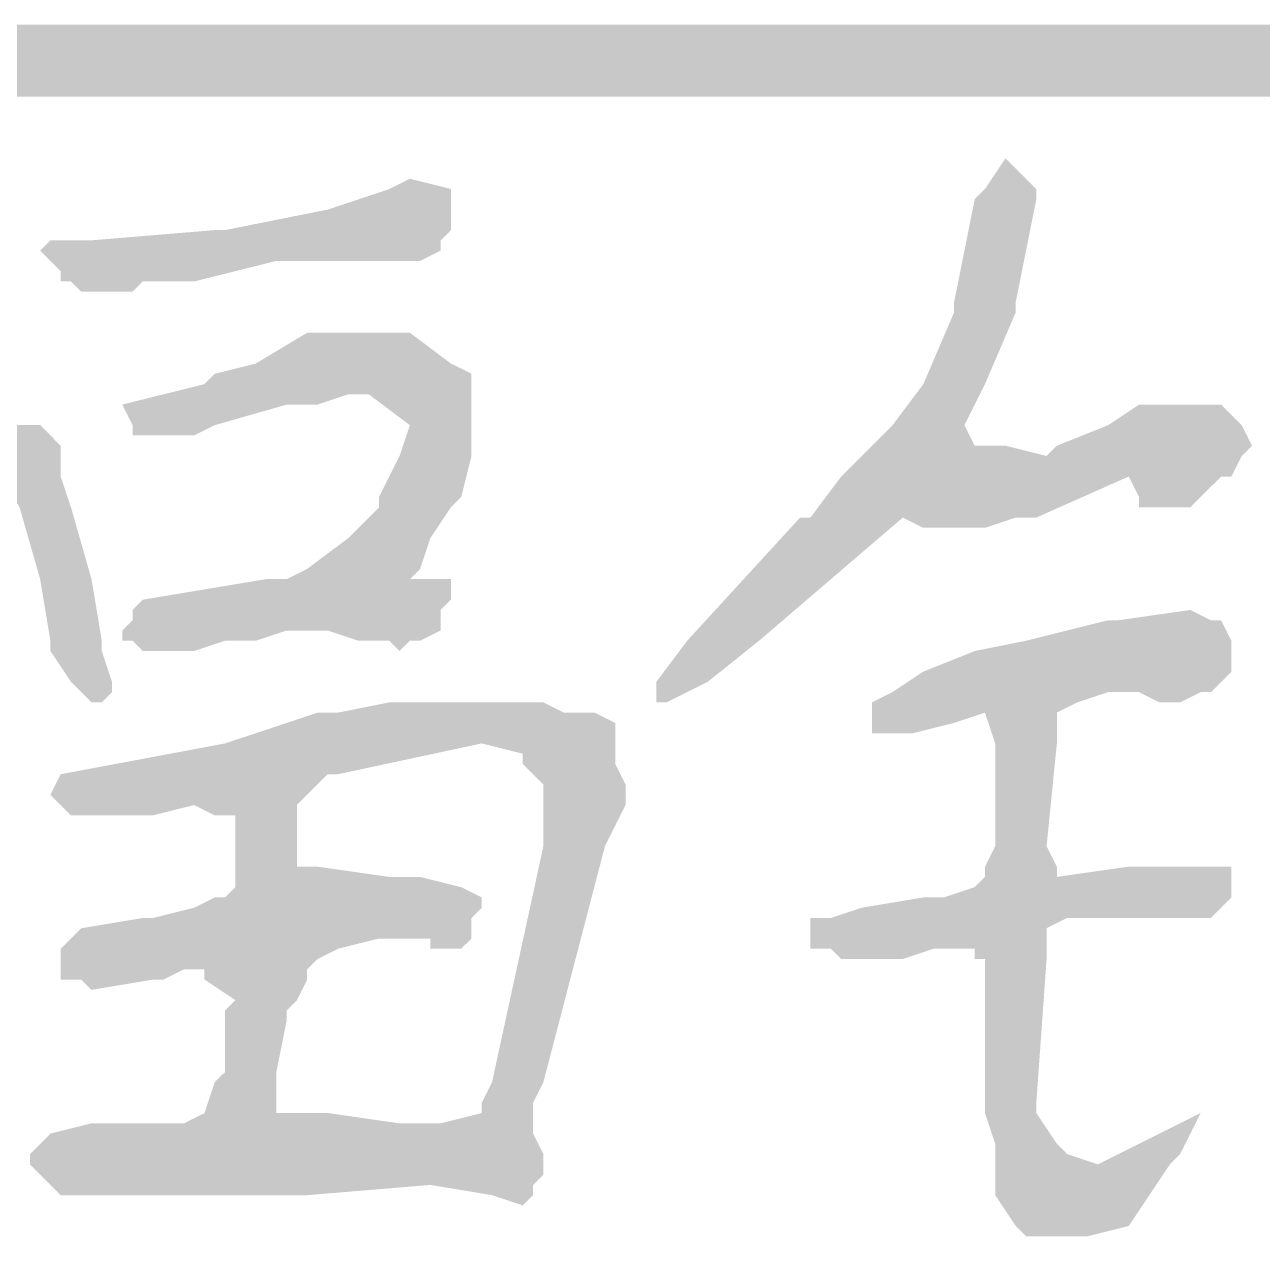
# Model space of a CAD drawing. Header units: inches. Extents: x 20 to 409, y 5 to 283.
# Drawn here: x 310.93 to 316.03, y 10.77 to 15.77 of the extents above; entities that cross this region are included whole.
import ezdxf

# ---------------------------------------------------------------- set-up
doc = ezdxf.new("R2010")
doc.units = ezdxf.units.IN
doc.header["$MEASUREMENT"] = 0
doc.layers.add('C00-00-00', color=7, linetype='Continuous')

msp = doc.modelspace()

# ---------------------------------------------------------------- hatches: boundary and pattern name
at = {"layer": 'C00-00-00'}
h = msp.add_hatch(color=0, dxfattribs=at)
h.dxf.hatch_style = 2
h.paths.add_polyline_path([(28.3301, 15.7656), (28.3301, 15.4693), (408.3141, 15.7656)])
h = msp.add_hatch(color=0, dxfattribs=at)
h.dxf.hatch_style = 2
h.paths.add_polyline_path([(28.3301, 15.4693), (408.3141, 15.7656), (408.3141, 15.4693)])
h = msp.add_hatch(color=0, dxfattribs=at)
h.dxf.hatch_style = 2
h.paths.add_polyline_path([(314.9691, 15.2153), (314.8844, 15.0883), (315.0961, 15.0883)])
h = msp.add_hatch(color=0, dxfattribs=at)
h.dxf.hatch_style = 2
h.paths.add_polyline_path([(312.5138, 15.1306), (312.4291, 15.0883), (312.6831, 15.0883)])
h = msp.add_hatch(color=0, dxfattribs=at)
h.dxf.hatch_style = 2
h.paths.add_polyline_path([(312.4291, 15.0883), (312.1751, 15.0036), (312.6831, 15.0036)])
h = msp.add_hatch(color=0, dxfattribs=at)
h.dxf.hatch_style = 2
h.paths.add_polyline_path([(312.4291, 15.0883), (312.6831, 15.0883), (312.6831, 15.0036)])
h = msp.add_hatch(color=0, dxfattribs=at)
h.dxf.hatch_style = 2
h.paths.add_polyline_path([(314.8844, 15.0883), (314.8421, 15.0459), (315.0961, 15.0459)])
h = msp.add_hatch(color=0, dxfattribs=at)
h.dxf.hatch_style = 2
h.paths.add_polyline_path([(314.8844, 15.0883), (315.0961, 15.0883), (315.0961, 15.0459)])
h = msp.add_hatch(color=0, dxfattribs=at)
h.dxf.hatch_style = 2
h.paths.add_polyline_path([(312.1751, 15.0036), (311.7518, 14.9189), (312.6831, 14.9189)])
h = msp.add_hatch(color=0, dxfattribs=at)
h.dxf.hatch_style = 2
h.paths.add_polyline_path([(312.1751, 15.0036), (312.6831, 15.0036), (312.6831, 14.9189)])
h = msp.add_hatch(color=0, dxfattribs=at)
h.dxf.hatch_style = 2
h.paths.add_polyline_path([(314.8421, 15.0459), (314.7574, 14.6226), (315.0114, 14.6226)])
h = msp.add_hatch(color=0, dxfattribs=at)
h.dxf.hatch_style = 2
h.paths.add_polyline_path([(314.8421, 15.0459), (315.0961, 15.0459), (315.0114, 14.6226)])
h = msp.add_hatch(color=0, dxfattribs=at)
h.dxf.hatch_style = 2
h.paths.add_polyline_path([(311.7094, 14.9189), (311.2014, 14.8766), (312.6408, 14.8766)])
h = msp.add_hatch(color=0, dxfattribs=at)
h.dxf.hatch_style = 2
h.paths.add_polyline_path([(311.7094, 14.9189), (312.6831, 14.9189), (312.6408, 14.8766)])
h = msp.add_hatch(color=0, dxfattribs=at)
h.dxf.hatch_style = 2
h.paths.add_polyline_path([(311.0321, 14.8766), (310.9898, 14.8343), (312.6408, 14.8343)])
h = msp.add_hatch(color=0, dxfattribs=at)
h.dxf.hatch_style = 2
h.paths.add_polyline_path([(311.0321, 14.8766), (312.6408, 14.8766), (312.6408, 14.8343)])
h = msp.add_hatch(color=0, dxfattribs=at)
h.dxf.hatch_style = 2
h.paths.add_polyline_path([(310.9898, 14.8343), (311.0321, 14.7919), (312.5561, 14.7919)])
h = msp.add_hatch(color=0, dxfattribs=at)
h.dxf.hatch_style = 2
h.paths.add_polyline_path([(310.9898, 14.8343), (312.6408, 14.8343), (312.5561, 14.7919)])
h = msp.add_hatch(color=0, dxfattribs=at)
h.dxf.hatch_style = 2
h.paths.add_polyline_path([(311.0321, 14.7919), (311.0744, 14.7496), (311.7941, 14.7496)])
h = msp.add_hatch(color=0, dxfattribs=at)
h.dxf.hatch_style = 2
h.paths.add_polyline_path([(311.0321, 14.7919), (311.9634, 14.7919), (311.7941, 14.7496)])
h = msp.add_hatch(color=0, dxfattribs=at)
h.dxf.hatch_style = 2
h.paths.add_polyline_path([(311.0744, 14.7496), (311.0744, 14.7073), (311.6248, 14.7073)])
h = msp.add_hatch(color=0, dxfattribs=at)
h.dxf.hatch_style = 2
h.paths.add_polyline_path([(311.0744, 14.7496), (311.7941, 14.7496), (311.6248, 14.7073)])
h = msp.add_hatch(color=0, dxfattribs=at)
h.dxf.hatch_style = 2
h.paths.add_polyline_path([(311.1168, 14.7073), (311.1591, 14.6649), (311.3708, 14.6649)])
h = msp.add_hatch(color=0, dxfattribs=at)
h.dxf.hatch_style = 2
h.paths.add_polyline_path([(311.1168, 14.7073), (311.4131, 14.7073), (311.3708, 14.6649)])
h = msp.add_hatch(color=0, dxfattribs=at)
h.dxf.hatch_style = 2
h.paths.add_polyline_path([(314.7574, 14.6226), (314.7574, 14.5803), (315.0114, 14.5803)])
h = msp.add_hatch(color=0, dxfattribs=at)
h.dxf.hatch_style = 2
h.paths.add_polyline_path([(314.7574, 14.6226), (315.0114, 14.6226), (315.0114, 14.5803)])
h = msp.add_hatch(color=0, dxfattribs=at)
h.dxf.hatch_style = 2
h.paths.add_polyline_path([(314.7574, 14.5803), (314.6304, 14.2839), (314.8844, 14.2839)])
h = msp.add_hatch(color=0, dxfattribs=at)
h.dxf.hatch_style = 2
h.paths.add_polyline_path([(314.7574, 14.5803), (315.0114, 14.5803), (314.8844, 14.2839)])
h = msp.add_hatch(color=0, dxfattribs=at)
h.dxf.hatch_style = 2
h.paths.add_polyline_path([(312.0904, 14.4956), (311.8788, 14.3686), (312.6831, 14.3686)])
h = msp.add_hatch(color=0, dxfattribs=at)
h.dxf.hatch_style = 2
h.paths.add_polyline_path([(312.0904, 14.4956), (312.5138, 14.4956), (312.6831, 14.3686)])
h = msp.add_hatch(color=0, dxfattribs=at)
h.dxf.hatch_style = 2
h.paths.add_polyline_path([(311.8788, 14.3686), (311.7094, 14.3263), (312.7678, 14.3263)])
h = msp.add_hatch(color=0, dxfattribs=at)
h.dxf.hatch_style = 2
h.paths.add_polyline_path([(311.8788, 14.3686), (312.6831, 14.3686), (312.7678, 14.3263)])
h = msp.add_hatch(color=0, dxfattribs=at)
h.dxf.hatch_style = 2
h.paths.add_polyline_path([(311.6671, 14.2839), (311.4978, 14.2416), (312.7678, 14.2416)])
h = msp.add_hatch(color=0, dxfattribs=at)
h.dxf.hatch_style = 2
h.paths.add_polyline_path([(311.7094, 14.3263), (311.6671, 14.2839), (312.7678, 14.2839)])
h = msp.add_hatch(color=0, dxfattribs=at)
h.dxf.hatch_style = 2
h.paths.add_polyline_path([(311.6671, 14.2839), (312.7678, 14.2839), (312.7678, 14.2416)])
h = msp.add_hatch(color=0, dxfattribs=at)
h.dxf.hatch_style = 2
h.paths.add_polyline_path([(311.7094, 14.3263), (312.7678, 14.3263), (312.7678, 14.2839)])
h = msp.add_hatch(color=0, dxfattribs=at)
h.dxf.hatch_style = 2
h.paths.add_polyline_path([(314.6304, 14.2839), (314.5034, 14.1146), (314.7998, 14.1146)])
h = msp.add_hatch(color=0, dxfattribs=at)
h.dxf.hatch_style = 2
h.paths.add_polyline_path([(314.6304, 14.2839), (314.8844, 14.2839), (314.7998, 14.1146)])
h = msp.add_hatch(color=0, dxfattribs=at)
h.dxf.hatch_style = 2
h.paths.add_polyline_path([(311.4978, 14.2416), (311.3284, 14.1993), (312.1328, 14.1993)])
h = msp.add_hatch(color=0, dxfattribs=at)
h.dxf.hatch_style = 2
h.paths.add_polyline_path([(311.4978, 14.2416), (312.2598, 14.2416), (312.1328, 14.1993)])
h = msp.add_hatch(color=0, dxfattribs=at)
h.dxf.hatch_style = 2
h.paths.add_polyline_path([(312.3444, 14.2416), (312.5138, 14.1146), (312.7678, 14.1146)])
h = msp.add_hatch(color=0, dxfattribs=at)
h.dxf.hatch_style = 2
h.paths.add_polyline_path([(312.3444, 14.2416), (312.7678, 14.2416), (312.7678, 14.1146)])
h = msp.add_hatch(color=0, dxfattribs=at)
h.dxf.hatch_style = 2
h.paths.add_polyline_path([(311.3284, 14.1993), (311.3708, 14.1146), (311.7094, 14.1146)])
h = msp.add_hatch(color=0, dxfattribs=at)
h.dxf.hatch_style = 2
h.paths.add_polyline_path([(311.3284, 14.1993), (312.0058, 14.1993), (311.7094, 14.1146)])
h = msp.add_hatch(color=0, dxfattribs=at)
h.dxf.hatch_style = 2
h.paths.add_polyline_path([(315.5194, 14.1993), (315.3924, 14.1146), (315.9428, 14.1146)])
h = msp.add_hatch(color=0, dxfattribs=at)
h.dxf.hatch_style = 2
h.paths.add_polyline_path([(315.5194, 14.1993), (315.8581, 14.1993), (315.9428, 14.1146)])
h = msp.add_hatch(color=0, dxfattribs=at)
h.dxf.hatch_style = 2
h.paths.add_polyline_path([(310.8628, 14.1146), (310.8204, 14.0723), (311.0321, 14.0723)])
h = msp.add_hatch(color=0, dxfattribs=at)
h.dxf.hatch_style = 2
h.paths.add_polyline_path([(310.8628, 14.1146), (310.9898, 14.1146), (311.0321, 14.0723)])
h = msp.add_hatch(color=0, dxfattribs=at)
h.dxf.hatch_style = 2
h.paths.add_polyline_path([(311.3708, 14.1146), (311.3708, 14.0723), (311.6248, 14.0723)])
h = msp.add_hatch(color=0, dxfattribs=at)
h.dxf.hatch_style = 2
h.paths.add_polyline_path([(311.3708, 14.1146), (311.7094, 14.1146), (311.6248, 14.0723)])
h = msp.add_hatch(color=0, dxfattribs=at)
h.dxf.hatch_style = 2
h.paths.add_polyline_path([(312.5138, 14.1146), (312.4714, 13.9876), (312.7678, 13.9876)])
h = msp.add_hatch(color=0, dxfattribs=at)
h.dxf.hatch_style = 2
h.paths.add_polyline_path([(312.5138, 14.1146), (312.7678, 14.1146), (312.7678, 13.9876)])
h = msp.add_hatch(color=0, dxfattribs=at)
h.dxf.hatch_style = 2
h.paths.add_polyline_path([(314.5034, 14.1146), (314.4188, 14.0299), (314.8421, 14.0299)])
h = msp.add_hatch(color=0, dxfattribs=at)
h.dxf.hatch_style = 2
h.paths.add_polyline_path([(314.5034, 14.1146), (314.7998, 14.1146), (314.8421, 14.0299)])
h = msp.add_hatch(color=0, dxfattribs=at)
h.dxf.hatch_style = 2
h.paths.add_polyline_path([(315.3924, 14.1146), (315.1808, 14.0299), (315.9851, 14.0299)])
h = msp.add_hatch(color=0, dxfattribs=at)
h.dxf.hatch_style = 2
h.paths.add_polyline_path([(315.3924, 14.1146), (315.9428, 14.1146), (315.9851, 14.0299)])
h = msp.add_hatch(color=0, dxfattribs=at)
h.dxf.hatch_style = 2
h.paths.add_polyline_path([(310.8204, 14.0723), (310.7781, 14.0299), (311.0744, 14.0299)])
h = msp.add_hatch(color=0, dxfattribs=at)
h.dxf.hatch_style = 2
h.paths.add_polyline_path([(310.7781, 14.0299), (310.8204, 13.9029), (311.0744, 13.9029)])
h = msp.add_hatch(color=0, dxfattribs=at)
h.dxf.hatch_style = 2
h.paths.add_polyline_path([(310.7781, 14.0299), (311.0744, 14.0299), (311.0744, 13.9029)])
h = msp.add_hatch(color=0, dxfattribs=at)
h.dxf.hatch_style = 2
h.paths.add_polyline_path([(310.8204, 14.0723), (311.0321, 14.0723), (311.0744, 14.0299)])
h = msp.add_hatch(color=0, dxfattribs=at)
h.dxf.hatch_style = 2
h.paths.add_polyline_path([(314.4188, 14.0299), (314.3764, 13.9876), (315.1384, 13.9876)])
h = msp.add_hatch(color=0, dxfattribs=at)
h.dxf.hatch_style = 2
h.paths.add_polyline_path([(314.4188, 14.0299), (314.9691, 14.0299), (315.1384, 13.9876)])
h = msp.add_hatch(color=0, dxfattribs=at)
h.dxf.hatch_style = 2
h.paths.add_polyline_path([(315.1808, 14.0299), (315.1384, 13.9876), (315.9428, 13.9876)])
h = msp.add_hatch(color=0, dxfattribs=at)
h.dxf.hatch_style = 2
h.paths.add_polyline_path([(315.1808, 14.0299), (315.9851, 14.0299), (315.9428, 13.9876)])
h = msp.add_hatch(color=0, dxfattribs=at)
h.dxf.hatch_style = 2
h.paths.add_polyline_path([(312.4714, 13.9876), (312.3868, 13.8183), (312.7254, 13.8183)])
h = msp.add_hatch(color=0, dxfattribs=at)
h.dxf.hatch_style = 2
h.paths.add_polyline_path([(312.4714, 13.9876), (312.7678, 13.9876), (312.7254, 13.8183)])
h = msp.add_hatch(color=0, dxfattribs=at)
h.dxf.hatch_style = 2
h.paths.add_polyline_path([(314.3764, 13.9876), (314.2918, 13.9029), (315.9004, 13.9029)])
h = msp.add_hatch(color=0, dxfattribs=at)
h.dxf.hatch_style = 2
h.paths.add_polyline_path([(314.3764, 13.9876), (315.9428, 13.9876), (315.9004, 13.9029)])
h = msp.add_hatch(color=0, dxfattribs=at)
h.dxf.hatch_style = 2
h.paths.add_polyline_path([(310.8204, 13.9029), (310.9051, 13.7759), (311.1168, 13.7759)])
h = msp.add_hatch(color=0, dxfattribs=at)
h.dxf.hatch_style = 2
h.paths.add_polyline_path([(310.8204, 13.9029), (311.0744, 13.9029), (311.1168, 13.7759)])
h = msp.add_hatch(color=0, dxfattribs=at)
h.dxf.hatch_style = 2
h.paths.add_polyline_path([(314.2918, 13.9029), (314.1648, 13.7336), (315.0961, 13.7336)])
h = msp.add_hatch(color=0, dxfattribs=at)
h.dxf.hatch_style = 2
h.paths.add_polyline_path([(314.2918, 13.9029), (315.4771, 13.9029), (315.0961, 13.7336)])
h = msp.add_hatch(color=0, dxfattribs=at)
h.dxf.hatch_style = 2
h.paths.add_polyline_path([(315.4771, 13.9029), (315.5194, 13.8183), (315.7734, 13.8183)])
h = msp.add_hatch(color=0, dxfattribs=at)
h.dxf.hatch_style = 2
h.paths.add_polyline_path([(315.4771, 13.9029), (315.8581, 13.9029), (315.7734, 13.8183)])
h = msp.add_hatch(color=0, dxfattribs=at)
h.dxf.hatch_style = 2
h.paths.add_polyline_path([(310.9051, 13.7759), (310.9898, 13.4796), (311.2014, 13.4796)])
h = msp.add_hatch(color=0, dxfattribs=at)
h.dxf.hatch_style = 2
h.paths.add_polyline_path([(310.9051, 13.7759), (311.1168, 13.7759), (311.2014, 13.4796)])
h = msp.add_hatch(color=0, dxfattribs=at)
h.dxf.hatch_style = 2
h.paths.add_polyline_path([(312.3868, 13.7759), (312.2598, 13.6489), (312.5984, 13.6489)])
h = msp.add_hatch(color=0, dxfattribs=at)
h.dxf.hatch_style = 2
h.paths.add_polyline_path([(312.3868, 13.8183), (312.3868, 13.7759), (312.6831, 13.7759)])
h = msp.add_hatch(color=0, dxfattribs=at)
h.dxf.hatch_style = 2
h.paths.add_polyline_path([(312.3868, 13.8183), (312.7254, 13.8183), (312.6831, 13.7759)])
h = msp.add_hatch(color=0, dxfattribs=at)
h.dxf.hatch_style = 2
h.paths.add_polyline_path([(312.3868, 13.7759), (312.6831, 13.7759), (312.5984, 13.6489)])
h = msp.add_hatch(color=0, dxfattribs=at)
h.dxf.hatch_style = 2
h.paths.add_polyline_path([(315.5194, 13.8183), (315.5194, 13.7759), (315.7311, 13.7759)])
h = msp.add_hatch(color=0, dxfattribs=at)
h.dxf.hatch_style = 2
h.paths.add_polyline_path([(315.5194, 13.8183), (315.7734, 13.8183), (315.7311, 13.7759)])
h = msp.add_hatch(color=0, dxfattribs=at)
h.dxf.hatch_style = 2
h.paths.add_polyline_path([(314.1224, 13.7336), (313.6568, 13.2256), (313.9531, 13.2256)])
h = msp.add_hatch(color=0, dxfattribs=at)
h.dxf.hatch_style = 2
h.paths.add_polyline_path([(314.1224, 13.7336), (314.5458, 13.7336), (313.9531, 13.2256)])
h = msp.add_hatch(color=0, dxfattribs=at)
h.dxf.hatch_style = 2
h.paths.add_polyline_path([(314.5458, 13.7336), (314.6304, 13.6913), (314.8844, 13.6913)])
h = msp.add_hatch(color=0, dxfattribs=at)
h.dxf.hatch_style = 2
h.paths.add_polyline_path([(314.5458, 13.7336), (315.0114, 13.7336), (314.8844, 13.6913)])
h = msp.add_hatch(color=0, dxfattribs=at)
h.dxf.hatch_style = 2
h.paths.add_polyline_path([(312.2598, 13.6489), (312.0904, 13.5219), (312.5561, 13.5219)])
h = msp.add_hatch(color=0, dxfattribs=at)
h.dxf.hatch_style = 2
h.paths.add_polyline_path([(312.2598, 13.6489), (312.5984, 13.6489), (312.5561, 13.5219)])
h = msp.add_hatch(color=0, dxfattribs=at)
h.dxf.hatch_style = 2
h.paths.add_polyline_path([(312.0904, 13.5219), (312.0058, 13.4796), (312.5138, 13.4796)])
h = msp.add_hatch(color=0, dxfattribs=at)
h.dxf.hatch_style = 2
h.paths.add_polyline_path([(312.0904, 13.5219), (312.5561, 13.5219), (312.5138, 13.4796)])
h = msp.add_hatch(color=0, dxfattribs=at)
h.dxf.hatch_style = 2
h.paths.add_polyline_path([(310.9898, 13.4796), (311.0321, 13.2256), (311.2438, 13.2256)])
h = msp.add_hatch(color=0, dxfattribs=at)
h.dxf.hatch_style = 2
h.paths.add_polyline_path([(310.9898, 13.4796), (311.2014, 13.4796), (311.2438, 13.2256)])
h = msp.add_hatch(color=0, dxfattribs=at)
h.dxf.hatch_style = 2
h.paths.add_polyline_path([(311.9211, 13.4796), (311.6671, 13.4373), (312.6831, 13.4373)])
h = msp.add_hatch(color=0, dxfattribs=at)
h.dxf.hatch_style = 2
h.paths.add_polyline_path([(311.9211, 13.4796), (312.6831, 13.4796), (312.6831, 13.4373)])
h = msp.add_hatch(color=0, dxfattribs=at)
h.dxf.hatch_style = 2
h.paths.add_polyline_path([(311.6671, 13.4373), (311.4131, 13.3949), (312.6831, 13.3949)])
h = msp.add_hatch(color=0, dxfattribs=at)
h.dxf.hatch_style = 2
h.paths.add_polyline_path([(311.6671, 13.4373), (312.6831, 13.4373), (312.6831, 13.3949)])
h = msp.add_hatch(color=0, dxfattribs=at)
h.dxf.hatch_style = 2
h.paths.add_polyline_path([(311.4131, 13.3949), (311.3708, 13.3526), (312.6408, 13.3526)])
h = msp.add_hatch(color=0, dxfattribs=at)
h.dxf.hatch_style = 2
h.paths.add_polyline_path([(311.4131, 13.3949), (312.6831, 13.3949), (312.6408, 13.3526)])
h = msp.add_hatch(color=0, dxfattribs=at)
h.dxf.hatch_style = 2
h.paths.add_polyline_path([(311.3708, 13.3526), (311.3708, 13.3103), (312.6408, 13.3103)])
h = msp.add_hatch(color=0, dxfattribs=at)
h.dxf.hatch_style = 2
h.paths.add_polyline_path([(311.3708, 13.3526), (312.6408, 13.3526), (312.6408, 13.3103)])
h = msp.add_hatch(color=0, dxfattribs=at)
h.dxf.hatch_style = 2
h.paths.add_polyline_path([(315.7311, 13.3526), (315.4348, 13.3103), (315.8158, 13.3103)])
h = msp.add_hatch(color=0, dxfattribs=at)
h.dxf.hatch_style = 2
h.paths.add_polyline_path([(311.3708, 13.3103), (311.3284, 13.2679), (312.6408, 13.2679)])
h = msp.add_hatch(color=0, dxfattribs=at)
h.dxf.hatch_style = 2
h.paths.add_polyline_path([(311.3284, 13.2679), (311.3284, 13.2256), (311.8788, 13.2256)])
h = msp.add_hatch(color=0, dxfattribs=at)
h.dxf.hatch_style = 2
h.paths.add_polyline_path([(311.3284, 13.2679), (312.0058, 13.2679), (311.8788, 13.2256)])
h = msp.add_hatch(color=0, dxfattribs=at)
h.dxf.hatch_style = 2
h.paths.add_polyline_path([(311.3708, 13.3103), (312.6408, 13.3103), (312.6408, 13.2679)])
h = msp.add_hatch(color=0, dxfattribs=at)
h.dxf.hatch_style = 2
h.paths.add_polyline_path([(312.1751, 13.2679), (312.3021, 13.2256), (312.5561, 13.2256)])
h = msp.add_hatch(color=0, dxfattribs=at)
h.dxf.hatch_style = 2
h.paths.add_polyline_path([(312.1751, 13.2679), (312.6408, 13.2679), (312.5561, 13.2256)])
h = msp.add_hatch(color=0, dxfattribs=at)
h.dxf.hatch_style = 2
h.paths.add_polyline_path([(315.3924, 13.3103), (315.0538, 13.2256), (315.9004, 13.2256)])
h = msp.add_hatch(color=0, dxfattribs=at)
h.dxf.hatch_style = 2
h.paths.add_polyline_path([(315.3924, 13.3103), (315.8581, 13.3103), (315.9004, 13.2256)])
h = msp.add_hatch(color=0, dxfattribs=at)
h.dxf.hatch_style = 2
h.paths.add_polyline_path([(311.0321, 13.2256), (311.0321, 13.1833), (311.2438, 13.1833)])
h = msp.add_hatch(color=0, dxfattribs=at)
h.dxf.hatch_style = 2
h.paths.add_polyline_path([(311.0321, 13.2256), (311.2438, 13.2256), (311.2438, 13.1833)])
h = msp.add_hatch(color=0, dxfattribs=at)
h.dxf.hatch_style = 2
h.paths.add_polyline_path([(311.3708, 13.2256), (311.4131, 13.1833), (311.6248, 13.1833)])
h = msp.add_hatch(color=0, dxfattribs=at)
h.dxf.hatch_style = 2
h.paths.add_polyline_path([(311.3708, 13.2256), (311.7518, 13.2256), (311.6248, 13.1833)])
h = msp.add_hatch(color=0, dxfattribs=at)
h.dxf.hatch_style = 2
h.paths.add_polyline_path([(312.4291, 13.2256), (312.5138, 13.2256), (312.4714, 13.1833)])
h = msp.add_hatch(color=0, dxfattribs=at)
h.dxf.hatch_style = 2
h.paths.add_polyline_path([(313.6568, 13.2256), (313.5298, 13.0563), (313.7414, 13.0563)])
h = msp.add_hatch(color=0, dxfattribs=at)
h.dxf.hatch_style = 2
h.paths.add_polyline_path([(313.6568, 13.2256), (313.9531, 13.2256), (313.7414, 13.0563)])
h = msp.add_hatch(color=0, dxfattribs=at)
h.dxf.hatch_style = 2
h.paths.add_polyline_path([(315.0538, 13.2256), (314.8421, 13.1833), (315.9004, 13.1833)])
h = msp.add_hatch(color=0, dxfattribs=at)
h.dxf.hatch_style = 2
h.paths.add_polyline_path([(315.0538, 13.2256), (315.9004, 13.2256), (315.9004, 13.1833)])
h = msp.add_hatch(color=0, dxfattribs=at)
h.dxf.hatch_style = 2
h.paths.add_polyline_path([(311.0321, 13.1833), (311.1168, 13.0563), (311.2861, 13.0563)])
h = msp.add_hatch(color=0, dxfattribs=at)
h.dxf.hatch_style = 2
h.paths.add_polyline_path([(311.0321, 13.1833), (311.2438, 13.1833), (311.2861, 13.0563)])
h = msp.add_hatch(color=0, dxfattribs=at)
h.dxf.hatch_style = 2
h.paths.add_polyline_path([(314.8421, 13.1833), (314.6304, 13.0986), (315.9004, 13.0986)])
h = msp.add_hatch(color=0, dxfattribs=at)
h.dxf.hatch_style = 2
h.paths.add_polyline_path([(314.8421, 13.1833), (315.9004, 13.1833), (315.9004, 13.0986)])
h = msp.add_hatch(color=0, dxfattribs=at)
h.dxf.hatch_style = 2
h.paths.add_polyline_path([(314.6304, 13.0986), (314.5034, 13.0139), (315.8158, 13.0139)])
h = msp.add_hatch(color=0, dxfattribs=at)
h.dxf.hatch_style = 2
h.paths.add_polyline_path([(314.6304, 13.0986), (315.9004, 13.0986), (315.8158, 13.0139)])
h = msp.add_hatch(color=0, dxfattribs=at)
h.dxf.hatch_style = 2
h.paths.add_polyline_path([(311.1168, 13.0563), (311.1591, 13.0139), (311.2861, 13.0139)])
h = msp.add_hatch(color=0, dxfattribs=at)
h.dxf.hatch_style = 2
h.paths.add_polyline_path([(311.1168, 13.0563), (311.2861, 13.0563), (311.2861, 13.0139)])
h = msp.add_hatch(color=0, dxfattribs=at)
h.dxf.hatch_style = 2
h.paths.add_polyline_path([(311.1591, 13.0139), (311.2014, 12.9716), (311.2438, 12.9716)])
h = msp.add_hatch(color=0, dxfattribs=at)
h.dxf.hatch_style = 2
h.paths.add_polyline_path([(311.1591, 13.0139), (311.2861, 13.0139), (311.2438, 12.9716)])
h = msp.add_hatch(color=0, dxfattribs=at)
h.dxf.hatch_style = 2
h.paths.add_polyline_path([(313.5298, 13.0563), (313.5298, 12.9716), (313.5721, 12.9716)])
h = msp.add_hatch(color=0, dxfattribs=at)
h.dxf.hatch_style = 2
h.paths.add_polyline_path([(313.5298, 13.0563), (313.7414, 13.0563), (313.5721, 12.9716)])
h = msp.add_hatch(color=0, dxfattribs=at)
h.dxf.hatch_style = 2
h.paths.add_polyline_path([(314.5034, 13.0139), (314.4188, 12.9716), (315.2654, 12.9716)])
h = msp.add_hatch(color=0, dxfattribs=at)
h.dxf.hatch_style = 2
h.paths.add_polyline_path([(314.5034, 13.0139), (315.3924, 13.0139), (315.2654, 12.9716)])
h = msp.add_hatch(color=0, dxfattribs=at)
h.dxf.hatch_style = 2
h.paths.add_polyline_path([(315.5194, 13.0139), (315.6041, 12.9716), (315.6888, 12.9716)])
h = msp.add_hatch(color=0, dxfattribs=at)
h.dxf.hatch_style = 2
h.paths.add_polyline_path([(315.5194, 13.0139), (315.7734, 13.0139), (315.6888, 12.9716)])
h = msp.add_hatch(color=0, dxfattribs=at)
h.dxf.hatch_style = 2
h.paths.add_polyline_path([(312.4291, 12.9716), (312.2174, 12.9293), (313.1488, 12.9293)])
h = msp.add_hatch(color=0, dxfattribs=at)
h.dxf.hatch_style = 2
h.paths.add_polyline_path([(312.4291, 12.9716), (313.0641, 12.9716), (313.1488, 12.9293)])
h = msp.add_hatch(color=0, dxfattribs=at)
h.dxf.hatch_style = 2
h.paths.add_polyline_path([(314.4188, 12.9716), (314.4188, 12.9293), (315.1808, 12.9293)])
h = msp.add_hatch(color=0, dxfattribs=at)
h.dxf.hatch_style = 2
h.paths.add_polyline_path([(314.4188, 12.9716), (315.2654, 12.9716), (315.1808, 12.9293)])
h = msp.add_hatch(color=0, dxfattribs=at)
h.dxf.hatch_style = 2
h.paths.add_polyline_path([(312.1328, 12.9293), (312.0058, 12.8869), (313.3604, 12.8869)])
h = msp.add_hatch(color=0, dxfattribs=at)
h.dxf.hatch_style = 2
h.paths.add_polyline_path([(312.1328, 12.9293), (313.2758, 12.9293), (313.3604, 12.8869)])
h = msp.add_hatch(color=0, dxfattribs=at)
h.dxf.hatch_style = 2
h.paths.add_polyline_path([(314.4188, 12.9293), (314.4188, 12.8869), (314.7574, 12.8869)])
h = msp.add_hatch(color=0, dxfattribs=at)
h.dxf.hatch_style = 2
h.paths.add_polyline_path([(314.4188, 12.9293), (314.8844, 12.9293), (314.7574, 12.8869)])
h = msp.add_hatch(color=0, dxfattribs=at)
h.dxf.hatch_style = 2
h.paths.add_polyline_path([(314.8844, 12.9293), (314.9268, 12.8023), (315.1808, 12.8023)])
h = msp.add_hatch(color=0, dxfattribs=at)
h.dxf.hatch_style = 2
h.paths.add_polyline_path([(314.8844, 12.9293), (315.1808, 12.9293), (315.1808, 12.8023)])
h = msp.add_hatch(color=0, dxfattribs=at)
h.dxf.hatch_style = 2
h.paths.add_polyline_path([(312.0058, 12.8869), (311.7518, 12.8023), (313.3604, 12.8023)])
h = msp.add_hatch(color=0, dxfattribs=at)
h.dxf.hatch_style = 2
h.paths.add_polyline_path([(312.0058, 12.8869), (313.3604, 12.8869), (313.3604, 12.8023)])
h = msp.add_hatch(color=0, dxfattribs=at)
h.dxf.hatch_style = 2
h.paths.add_polyline_path([(314.4188, 12.8869), (314.4188, 12.8446), (314.5881, 12.8446)])
h = msp.add_hatch(color=0, dxfattribs=at)
h.dxf.hatch_style = 2
h.paths.add_polyline_path([(314.4188, 12.8869), (314.7574, 12.8869), (314.5881, 12.8446)])
h = msp.add_hatch(color=0, dxfattribs=at)
h.dxf.hatch_style = 2
h.paths.add_polyline_path([(311.7518, 12.8023), (311.0744, 12.6753), (312.2174, 12.6753)])
h = msp.add_hatch(color=0, dxfattribs=at)
h.dxf.hatch_style = 2
h.paths.add_polyline_path([(311.7518, 12.8023), (312.8101, 12.8023), (312.2174, 12.6753)])
h = msp.add_hatch(color=0, dxfattribs=at)
h.dxf.hatch_style = 2
h.paths.add_polyline_path([(312.8101, 12.8023), (312.9794, 12.7599), (313.3604, 12.7599)])
h = msp.add_hatch(color=0, dxfattribs=at)
h.dxf.hatch_style = 2
h.paths.add_polyline_path([(312.8101, 12.8023), (313.3604, 12.8023), (313.3604, 12.7599)])
h = msp.add_hatch(color=0, dxfattribs=at)
h.dxf.hatch_style = 2
h.paths.add_polyline_path([(312.9794, 12.7599), (312.9794, 12.7176), (313.3604, 12.7176)])
h = msp.add_hatch(color=0, dxfattribs=at)
h.dxf.hatch_style = 2
h.paths.add_polyline_path([(312.9794, 12.7599), (313.3604, 12.7599), (313.3604, 12.7176)])
h = msp.add_hatch(color=0, dxfattribs=at)
h.dxf.hatch_style = 2
h.paths.add_polyline_path([(314.9268, 12.8023), (314.9268, 12.3789), (315.1384, 12.3789)])
h = msp.add_hatch(color=0, dxfattribs=at)
h.dxf.hatch_style = 2
h.paths.add_polyline_path([(314.9268, 12.8023), (315.1808, 12.8023), (315.1384, 12.3789)])
h = msp.add_hatch(color=0, dxfattribs=at)
h.dxf.hatch_style = 2
h.paths.add_polyline_path([(312.9794, 12.7176), (313.0641, 12.6329), (313.4028, 12.6329)])
h = msp.add_hatch(color=0, dxfattribs=at)
h.dxf.hatch_style = 2
h.paths.add_polyline_path([(312.9794, 12.7176), (313.3604, 12.7176), (313.4028, 12.6329)])
h = msp.add_hatch(color=0, dxfattribs=at)
h.dxf.hatch_style = 2
h.paths.add_polyline_path([(311.0744, 12.6753), (311.0321, 12.5906), (312.0904, 12.5906)])
h = msp.add_hatch(color=0, dxfattribs=at)
h.dxf.hatch_style = 2
h.paths.add_polyline_path([(311.0744, 12.6753), (312.1751, 12.6753), (312.0904, 12.5906)])
h = msp.add_hatch(color=0, dxfattribs=at)
h.dxf.hatch_style = 2
h.paths.add_polyline_path([(313.0641, 12.6329), (313.0641, 12.5483), (313.4028, 12.5483)])
h = msp.add_hatch(color=0, dxfattribs=at)
h.dxf.hatch_style = 2
h.paths.add_polyline_path([(313.0641, 12.6329), (313.4028, 12.6329), (313.4028, 12.5483)])
h = msp.add_hatch(color=0, dxfattribs=at)
h.dxf.hatch_style = 2
h.paths.add_polyline_path([(311.0321, 12.5906), (311.0744, 12.5483), (312.0481, 12.5483)])
h = msp.add_hatch(color=0, dxfattribs=at)
h.dxf.hatch_style = 2
h.paths.add_polyline_path([(311.0321, 12.5906), (312.0904, 12.5906), (312.0481, 12.5483)])
h = msp.add_hatch(color=0, dxfattribs=at)
h.dxf.hatch_style = 2
h.paths.add_polyline_path([(311.0744, 12.5483), (311.1168, 12.5059), (311.4554, 12.5059)])
h = msp.add_hatch(color=0, dxfattribs=at)
h.dxf.hatch_style = 2
h.paths.add_polyline_path([(311.0744, 12.5483), (311.6248, 12.5483), (311.4554, 12.5059)])
h = msp.add_hatch(color=0, dxfattribs=at)
h.dxf.hatch_style = 2
h.paths.add_polyline_path([(311.6248, 12.5483), (311.7094, 12.5059), (312.0481, 12.5059)])
h = msp.add_hatch(color=0, dxfattribs=at)
h.dxf.hatch_style = 2
h.paths.add_polyline_path([(311.6248, 12.5483), (312.0481, 12.5483), (312.0481, 12.5059)])
h = msp.add_hatch(color=0, dxfattribs=at)
h.dxf.hatch_style = 2
h.paths.add_polyline_path([(311.7941, 12.5059), (311.7941, 12.3789), (312.0481, 12.3789)])
h = msp.add_hatch(color=0, dxfattribs=at)
h.dxf.hatch_style = 2
h.paths.add_polyline_path([(311.7941, 12.5059), (312.0481, 12.5059), (312.0481, 12.3789)])
h = msp.add_hatch(color=0, dxfattribs=at)
h.dxf.hatch_style = 2
h.paths.add_polyline_path([(313.0641, 12.5483), (313.0641, 12.4636), (313.3604, 12.4636)])
h = msp.add_hatch(color=0, dxfattribs=at)
h.dxf.hatch_style = 2
h.paths.add_polyline_path([(313.0641, 12.5483), (313.4028, 12.5483), (313.3604, 12.4636)])
h = msp.add_hatch(color=0, dxfattribs=at)
h.dxf.hatch_style = 2
h.paths.add_polyline_path([(313.0641, 12.4636), (313.0641, 12.3789), (313.3181, 12.3789)])
h = msp.add_hatch(color=0, dxfattribs=at)
h.dxf.hatch_style = 2
h.paths.add_polyline_path([(313.0641, 12.4636), (313.3604, 12.4636), (313.3181, 12.3789)])
h = msp.add_hatch(color=0, dxfattribs=at)
h.dxf.hatch_style = 2
h.paths.add_polyline_path([(311.7941, 12.3789), (311.7941, 12.2943), (312.0481, 12.2943)])
h = msp.add_hatch(color=0, dxfattribs=at)
h.dxf.hatch_style = 2
h.paths.add_polyline_path([(311.7941, 12.3789), (312.0481, 12.3789), (312.0481, 12.2943)])
h = msp.add_hatch(color=0, dxfattribs=at)
h.dxf.hatch_style = 2
h.paths.add_polyline_path([(313.0641, 12.3789), (312.8524, 11.4053), (313.0641, 11.4053)])
h = msp.add_hatch(color=0, dxfattribs=at)
h.dxf.hatch_style = 2
h.paths.add_polyline_path([(313.0641, 12.3789), (313.3181, 12.3789), (313.0641, 11.4053)])
h = msp.add_hatch(color=0, dxfattribs=at)
h.dxf.hatch_style = 2
h.paths.add_polyline_path([(314.9268, 12.3789), (314.8844, 12.2943), (315.1808, 12.2943)])
h = msp.add_hatch(color=0, dxfattribs=at)
h.dxf.hatch_style = 2
h.paths.add_polyline_path([(314.9268, 12.3789), (315.1384, 12.3789), (315.1808, 12.2943)])
h = msp.add_hatch(color=0, dxfattribs=at)
h.dxf.hatch_style = 2
h.paths.add_polyline_path([(311.7941, 12.2943), (311.7941, 12.2519), (312.4291, 12.2519)])
h = msp.add_hatch(color=0, dxfattribs=at)
h.dxf.hatch_style = 2
h.paths.add_polyline_path([(311.7941, 12.2943), (312.1328, 12.2943), (312.4291, 12.2519)])
h = msp.add_hatch(color=0, dxfattribs=at)
h.dxf.hatch_style = 2
h.paths.add_polyline_path([(314.8844, 12.2943), (314.8844, 12.2519), (315.1808, 12.2519)])
h = msp.add_hatch(color=0, dxfattribs=at)
h.dxf.hatch_style = 2
h.paths.add_polyline_path([(314.8844, 12.2943), (315.1808, 12.2943), (315.1808, 12.2519)])
h = msp.add_hatch(color=0, dxfattribs=at)
h.dxf.hatch_style = 2
h.paths.add_polyline_path([(315.4771, 12.2943), (315.1808, 12.2519), (315.9004, 12.2519)])
h = msp.add_hatch(color=0, dxfattribs=at)
h.dxf.hatch_style = 2
h.paths.add_polyline_path([(315.4771, 12.2943), (315.9004, 12.2943), (315.9004, 12.2519)])
h = msp.add_hatch(color=0, dxfattribs=at)
h.dxf.hatch_style = 2
h.paths.add_polyline_path([(311.7941, 12.2519), (311.7941, 12.2096), (312.7254, 12.2096)])
h = msp.add_hatch(color=0, dxfattribs=at)
h.dxf.hatch_style = 2
h.paths.add_polyline_path([(311.7941, 12.2519), (312.5561, 12.2519), (312.7254, 12.2096)])
h = msp.add_hatch(color=0, dxfattribs=at)
h.dxf.hatch_style = 2
h.paths.add_polyline_path([(314.8844, 12.2519), (314.8421, 12.2096), (315.9004, 12.2096)])
h = msp.add_hatch(color=0, dxfattribs=at)
h.dxf.hatch_style = 2
h.paths.add_polyline_path([(314.8844, 12.2519), (315.9004, 12.2519), (315.9004, 12.2096)])
h = msp.add_hatch(color=0, dxfattribs=at)
h.dxf.hatch_style = 2
h.paths.add_polyline_path([(311.7941, 12.2096), (311.7518, 12.1673), (312.8101, 12.1673)])
h = msp.add_hatch(color=0, dxfattribs=at)
h.dxf.hatch_style = 2
h.paths.add_polyline_path([(311.7941, 12.2096), (312.7254, 12.2096), (312.8101, 12.1673)])
h = msp.add_hatch(color=0, dxfattribs=at)
h.dxf.hatch_style = 2
h.paths.add_polyline_path([(314.8421, 12.2096), (314.7151, 12.1673), (315.9004, 12.1673)])
h = msp.add_hatch(color=0, dxfattribs=at)
h.dxf.hatch_style = 2
h.paths.add_polyline_path([(314.8421, 12.2096), (315.9004, 12.2096), (315.9004, 12.1673)])
h = msp.add_hatch(color=0, dxfattribs=at)
h.dxf.hatch_style = 2
h.paths.add_polyline_path([(311.7094, 12.1673), (311.6248, 12.1249), (312.8101, 12.1249)])
h = msp.add_hatch(color=0, dxfattribs=at)
h.dxf.hatch_style = 2
h.paths.add_polyline_path([(311.7094, 12.1673), (312.8101, 12.1673), (312.8101, 12.1249)])
h = msp.add_hatch(color=0, dxfattribs=at)
h.dxf.hatch_style = 2
h.paths.add_polyline_path([(314.6304, 12.1673), (314.3764, 12.1249), (315.8581, 12.1249)])
h = msp.add_hatch(color=0, dxfattribs=at)
h.dxf.hatch_style = 2
h.paths.add_polyline_path([(314.6304, 12.1673), (315.9004, 12.1673), (315.8581, 12.1249)])
h = msp.add_hatch(color=0, dxfattribs=at)
h.dxf.hatch_style = 2
h.paths.add_polyline_path([(311.6248, 12.1249), (311.4554, 12.0826), (312.7678, 12.0826)])
h = msp.add_hatch(color=0, dxfattribs=at)
h.dxf.hatch_style = 2
h.paths.add_polyline_path([(311.6248, 12.1249), (312.8101, 12.1249), (312.7678, 12.0826)])
h = msp.add_hatch(color=0, dxfattribs=at)
h.dxf.hatch_style = 2
h.paths.add_polyline_path([(314.3764, 12.1249), (314.2494, 12.0826), (315.8158, 12.0826)])
h = msp.add_hatch(color=0, dxfattribs=at)
h.dxf.hatch_style = 2
h.paths.add_polyline_path([(314.3764, 12.1249), (315.8581, 12.1249), (315.8158, 12.0826)])
h = msp.add_hatch(color=0, dxfattribs=at)
h.dxf.hatch_style = 2
h.paths.add_polyline_path([(311.1591, 12.0403), (311.1168, 11.9979), (312.7678, 11.9979)])
h = msp.add_hatch(color=0, dxfattribs=at)
h.dxf.hatch_style = 2
h.paths.add_polyline_path([(311.4131, 12.0826), (311.1591, 12.0403), (312.7678, 12.0403)])
h = msp.add_hatch(color=0, dxfattribs=at)
h.dxf.hatch_style = 2
h.paths.add_polyline_path([(311.1591, 12.0403), (312.7678, 12.0403), (312.7678, 11.9979)])
h = msp.add_hatch(color=0, dxfattribs=at)
h.dxf.hatch_style = 2
h.paths.add_polyline_path([(311.4131, 12.0826), (312.7678, 12.0826), (312.7678, 12.0403)])
h = msp.add_hatch(color=0, dxfattribs=at)
h.dxf.hatch_style = 2
h.paths.add_polyline_path([(314.1648, 12.0826), (314.1648, 12.0403), (315.1384, 12.0403)])
h = msp.add_hatch(color=0, dxfattribs=at)
h.dxf.hatch_style = 2
h.paths.add_polyline_path([(314.1648, 12.0826), (315.2231, 12.0826), (315.1384, 12.0403)])
h = msp.add_hatch(color=0, dxfattribs=at)
h.dxf.hatch_style = 2
h.paths.add_polyline_path([(314.1648, 12.0403), (314.1648, 11.9556), (315.1384, 11.9556)])
h = msp.add_hatch(color=0, dxfattribs=at)
h.dxf.hatch_style = 2
h.paths.add_polyline_path([(314.1648, 12.0403), (315.1384, 12.0403), (315.1384, 11.9556)])
h = msp.add_hatch(color=0, dxfattribs=at)
h.dxf.hatch_style = 2
h.paths.add_polyline_path([(311.1168, 11.9979), (311.0744, 11.9556), (312.2174, 11.9556)])
h = msp.add_hatch(color=0, dxfattribs=at)
h.dxf.hatch_style = 2
h.paths.add_polyline_path([(311.1168, 11.9979), (312.3868, 11.9979), (312.2174, 11.9556)])
h = msp.add_hatch(color=0, dxfattribs=at)
h.dxf.hatch_style = 2
h.paths.add_polyline_path([(312.5984, 11.9979), (312.5984, 11.9556), (312.7254, 11.9556)])
h = msp.add_hatch(color=0, dxfattribs=at)
h.dxf.hatch_style = 2
h.paths.add_polyline_path([(312.5984, 11.9979), (312.7678, 11.9979), (312.7254, 11.9556)])
h = msp.add_hatch(color=0, dxfattribs=at)
h.dxf.hatch_style = 2
h.paths.add_polyline_path([(311.0744, 11.9556), (311.0744, 11.9133), (312.1328, 11.9133)])
h = msp.add_hatch(color=0, dxfattribs=at)
h.dxf.hatch_style = 2
h.paths.add_polyline_path([(311.0744, 11.9556), (312.2174, 11.9556), (312.1328, 11.9133)])
h = msp.add_hatch(color=0, dxfattribs=at)
h.dxf.hatch_style = 2
h.paths.add_polyline_path([(314.2494, 11.9556), (314.2918, 11.9133), (314.5458, 11.9133)])
h = msp.add_hatch(color=0, dxfattribs=at)
h.dxf.hatch_style = 2
h.paths.add_polyline_path([(314.2494, 11.9556), (314.6728, 11.9556), (314.5458, 11.9133)])
h = msp.add_hatch(color=0, dxfattribs=at)
h.dxf.hatch_style = 2
h.paths.add_polyline_path([(314.8421, 11.9556), (314.8421, 11.9133), (315.1384, 11.9133)])
h = msp.add_hatch(color=0, dxfattribs=at)
h.dxf.hatch_style = 2
h.paths.add_polyline_path([(314.8421, 11.9556), (315.1384, 11.9556), (315.1384, 11.9133)])
h = msp.add_hatch(color=0, dxfattribs=at)
h.dxf.hatch_style = 2
h.paths.add_polyline_path([(311.0744, 11.9133), (311.0744, 11.8709), (312.0904, 11.8709)])
h = msp.add_hatch(color=0, dxfattribs=at)
h.dxf.hatch_style = 2
h.paths.add_polyline_path([(311.0744, 11.9133), (312.1328, 11.9133), (312.0904, 11.8709)])
h = msp.add_hatch(color=0, dxfattribs=at)
h.dxf.hatch_style = 2
h.paths.add_polyline_path([(314.8844, 11.9133), (314.8844, 11.3206), (315.0961, 11.3206)])
h = msp.add_hatch(color=0, dxfattribs=at)
h.dxf.hatch_style = 2
h.paths.add_polyline_path([(314.8844, 11.9133), (315.1384, 11.9133), (315.0961, 11.3206)])
h = msp.add_hatch(color=0, dxfattribs=at)
h.dxf.hatch_style = 2
h.paths.add_polyline_path([(311.0744, 11.8709), (311.0744, 11.8286), (311.4978, 11.8286)])
h = msp.add_hatch(color=0, dxfattribs=at)
h.dxf.hatch_style = 2
h.paths.add_polyline_path([(311.0744, 11.8709), (311.5824, 11.8709), (311.4978, 11.8286)])
h = msp.add_hatch(color=0, dxfattribs=at)
h.dxf.hatch_style = 2
h.paths.add_polyline_path([(311.6671, 11.8709), (311.6671, 11.8286), (312.0904, 11.8286)])
h = msp.add_hatch(color=0, dxfattribs=at)
h.dxf.hatch_style = 2
h.paths.add_polyline_path([(311.6671, 11.8709), (312.0904, 11.8709), (312.0904, 11.8286)])
h = msp.add_hatch(color=0, dxfattribs=at)
h.dxf.hatch_style = 2
h.paths.add_polyline_path([(311.1591, 11.8286), (311.4554, 11.8286), (311.2014, 11.7863)])
h = msp.add_hatch(color=0, dxfattribs=at)
h.dxf.hatch_style = 2
h.paths.add_polyline_path([(311.6671, 11.8286), (311.7941, 11.7439), (312.0481, 11.7439)])
h = msp.add_hatch(color=0, dxfattribs=at)
h.dxf.hatch_style = 2
h.paths.add_polyline_path([(311.6671, 11.8286), (312.0904, 11.8286), (312.0481, 11.7439)])
h = msp.add_hatch(color=0, dxfattribs=at)
h.dxf.hatch_style = 2
h.paths.add_polyline_path([(311.7941, 11.7439), (311.7518, 11.7016), (312.0058, 11.7016)])
h = msp.add_hatch(color=0, dxfattribs=at)
h.dxf.hatch_style = 2
h.paths.add_polyline_path([(311.7941, 11.7439), (312.0481, 11.7439), (312.0058, 11.7016)])
h = msp.add_hatch(color=0, dxfattribs=at)
h.dxf.hatch_style = 2
h.paths.add_polyline_path([(311.7518, 11.7016), (311.7518, 11.6593), (312.0058, 11.6593)])
h = msp.add_hatch(color=0, dxfattribs=at)
h.dxf.hatch_style = 2
h.paths.add_polyline_path([(311.7518, 11.7016), (312.0058, 11.7016), (312.0058, 11.6593)])
h = msp.add_hatch(color=0, dxfattribs=at)
h.dxf.hatch_style = 2
h.paths.add_polyline_path([(311.7518, 11.6593), (311.7518, 11.4476), (311.9634, 11.4476)])
h = msp.add_hatch(color=0, dxfattribs=at)
h.dxf.hatch_style = 2
h.paths.add_polyline_path([(311.7518, 11.6593), (312.0058, 11.6593), (311.9634, 11.4476)])
h = msp.add_hatch(color=0, dxfattribs=at)
h.dxf.hatch_style = 2
h.paths.add_polyline_path([(311.7518, 11.4476), (311.7094, 11.4053), (311.9634, 11.4053)])
h = msp.add_hatch(color=0, dxfattribs=at)
h.dxf.hatch_style = 2
h.paths.add_polyline_path([(311.7518, 11.4476), (311.9634, 11.4476), (311.9634, 11.4053)])
h = msp.add_hatch(color=0, dxfattribs=at)
h.dxf.hatch_style = 2
h.paths.add_polyline_path([(311.7094, 11.4053), (311.6671, 11.2783), (311.9634, 11.2783)])
h = msp.add_hatch(color=0, dxfattribs=at)
h.dxf.hatch_style = 2
h.paths.add_polyline_path([(311.7094, 11.4053), (311.9634, 11.4053), (311.9634, 11.2783)])
h = msp.add_hatch(color=0, dxfattribs=at)
h.dxf.hatch_style = 2
h.paths.add_polyline_path([(312.8524, 11.4053), (312.8101, 11.3206), (313.0218, 11.3206)])
h = msp.add_hatch(color=0, dxfattribs=at)
h.dxf.hatch_style = 2
h.paths.add_polyline_path([(312.8524, 11.4053), (313.0641, 11.4053), (313.0218, 11.3206)])
h = msp.add_hatch(color=0, dxfattribs=at)
h.dxf.hatch_style = 2
h.paths.add_polyline_path([(311.6671, 11.2783), (311.5824, 11.2359), (312.4714, 11.2359)])
h = msp.add_hatch(color=0, dxfattribs=at)
h.dxf.hatch_style = 2
h.paths.add_polyline_path([(311.6671, 11.2783), (312.1751, 11.2783), (312.4714, 11.2359)])
h = msp.add_hatch(color=0, dxfattribs=at)
h.dxf.hatch_style = 2
h.paths.add_polyline_path([(312.8101, 11.2783), (312.6408, 11.2359), (313.0218, 11.2359)])
h = msp.add_hatch(color=0, dxfattribs=at)
h.dxf.hatch_style = 2
h.paths.add_polyline_path([(312.8101, 11.3206), (312.8101, 11.2783), (313.0218, 11.2783)])
h = msp.add_hatch(color=0, dxfattribs=at)
h.dxf.hatch_style = 2
h.paths.add_polyline_path([(312.8101, 11.3206), (313.0218, 11.3206), (313.0218, 11.2783)])
h = msp.add_hatch(color=0, dxfattribs=at)
h.dxf.hatch_style = 2
h.paths.add_polyline_path([(312.8101, 11.2783), (313.0218, 11.2783), (313.0218, 11.2359)])
h = msp.add_hatch(color=0, dxfattribs=at)
h.dxf.hatch_style = 2
h.paths.add_polyline_path([(314.8844, 11.3206), (314.8844, 11.2783), (315.0961, 11.2783)])
h = msp.add_hatch(color=0, dxfattribs=at)
h.dxf.hatch_style = 2
h.paths.add_polyline_path([(314.8844, 11.3206), (315.0961, 11.3206), (315.0961, 11.2783)])
h = msp.add_hatch(color=0, dxfattribs=at)
h.dxf.hatch_style = 2
h.paths.add_polyline_path([(314.8844, 11.2783), (314.9268, 11.1513), (315.1808, 11.1513)])
h = msp.add_hatch(color=0, dxfattribs=at)
h.dxf.hatch_style = 2
h.paths.add_polyline_path([(314.8844, 11.2783), (315.0961, 11.2783), (315.1808, 11.1513)])
h = msp.add_hatch(color=0, dxfattribs=at)
h.dxf.hatch_style = 2
h.paths.add_polyline_path([(315.7734, 11.2783), (315.4348, 11.1089), (315.6888, 11.1089)])
h = msp.add_hatch(color=0, dxfattribs=at)
h.dxf.hatch_style = 2
h.paths.add_polyline_path([(311.2014, 11.2359), (311.0321, 11.1936), (313.0218, 11.1936)])
h = msp.add_hatch(color=0, dxfattribs=at)
h.dxf.hatch_style = 2
h.paths.add_polyline_path([(311.2014, 11.2359), (313.0218, 11.2359), (313.0218, 11.1936)])
h = msp.add_hatch(color=0, dxfattribs=at)
h.dxf.hatch_style = 2
h.paths.add_polyline_path([(311.0321, 11.1936), (310.9474, 11.1089), (313.0641, 11.1089)])
h = msp.add_hatch(color=0, dxfattribs=at)
h.dxf.hatch_style = 2
h.paths.add_polyline_path([(311.0321, 11.1936), (313.0218, 11.1936), (313.0641, 11.1089)])
h = msp.add_hatch(color=0, dxfattribs=at)
h.dxf.hatch_style = 2
h.paths.add_polyline_path([(314.9268, 11.1513), (314.9268, 11.1089), (315.2231, 11.1089)])
h = msp.add_hatch(color=0, dxfattribs=at)
h.dxf.hatch_style = 2
h.paths.add_polyline_path([(314.9268, 11.1513), (315.1808, 11.1513), (315.2231, 11.1089)])
h = msp.add_hatch(color=0, dxfattribs=at)
h.dxf.hatch_style = 2
h.paths.add_polyline_path([(310.9474, 11.1089), (310.9474, 11.0666), (313.0641, 11.0666)])
h = msp.add_hatch(color=0, dxfattribs=at)
h.dxf.hatch_style = 2
h.paths.add_polyline_path([(310.9474, 11.1089), (313.0641, 11.1089), (313.0641, 11.0666)])
h = msp.add_hatch(color=0, dxfattribs=at)
h.dxf.hatch_style = 2
h.paths.add_polyline_path([(314.9268, 11.1089), (314.9268, 11.0666), (315.3501, 11.0666)])
h = msp.add_hatch(color=0, dxfattribs=at)
h.dxf.hatch_style = 2
h.paths.add_polyline_path([(314.9268, 11.1089), (315.2231, 11.1089), (315.3501, 11.0666)])
h = msp.add_hatch(color=0, dxfattribs=at)
h.dxf.hatch_style = 2
h.paths.add_polyline_path([(315.4348, 11.1089), (315.3501, 11.0666), (315.6464, 11.0666)])
h = msp.add_hatch(color=0, dxfattribs=at)
h.dxf.hatch_style = 2
h.paths.add_polyline_path([(315.4348, 11.1089), (315.6888, 11.1089), (315.6464, 11.0666)])
h = msp.add_hatch(color=0, dxfattribs=at)
h.dxf.hatch_style = 2
h.paths.add_polyline_path([(310.9474, 11.0666), (310.9898, 11.0243), (313.0641, 11.0243)])
h = msp.add_hatch(color=0, dxfattribs=at)
h.dxf.hatch_style = 2
h.paths.add_polyline_path([(310.9474, 11.0666), (313.0641, 11.0666), (313.0641, 11.0243)])
h = msp.add_hatch(color=0, dxfattribs=at)
h.dxf.hatch_style = 2
h.paths.add_polyline_path([(310.9898, 11.0243), (311.0321, 10.9819), (313.0218, 10.9819)])
h = msp.add_hatch(color=0, dxfattribs=at)
h.dxf.hatch_style = 2
h.paths.add_polyline_path([(310.9898, 11.0243), (313.0641, 11.0243), (313.0218, 10.9819)])
h = msp.add_hatch(color=0, dxfattribs=at)
h.dxf.hatch_style = 2
h.paths.add_polyline_path([(314.9268, 11.0666), (314.9268, 10.9396), (315.5618, 10.9396)])
h = msp.add_hatch(color=0, dxfattribs=at)
h.dxf.hatch_style = 2
h.paths.add_polyline_path([(314.9268, 11.0666), (315.6464, 11.0666), (315.5618, 10.9396)])
h = msp.add_hatch(color=0, dxfattribs=at)
h.dxf.hatch_style = 2
h.paths.add_polyline_path([(311.0321, 10.9819), (311.0744, 10.9396), (312.0904, 10.9396)])
h = msp.add_hatch(color=0, dxfattribs=at)
h.dxf.hatch_style = 2
h.paths.add_polyline_path([(311.0321, 10.9819), (312.5984, 10.9819), (312.0904, 10.9396)])
h = msp.add_hatch(color=0, dxfattribs=at)
h.dxf.hatch_style = 2
h.paths.add_polyline_path([(312.5984, 10.9819), (312.8524, 10.9396), (313.0218, 10.9396)])
h = msp.add_hatch(color=0, dxfattribs=at)
h.dxf.hatch_style = 2
h.paths.add_polyline_path([(312.5984, 10.9819), (313.0218, 10.9819), (313.0218, 10.9396)])
h = msp.add_hatch(color=0, dxfattribs=at)
h.dxf.hatch_style = 2
h.paths.add_polyline_path([(312.8524, 10.9396), (313.0218, 10.9396), (312.9794, 10.8973)])
h = msp.add_hatch(color=0, dxfattribs=at)
h.dxf.hatch_style = 2
h.paths.add_polyline_path([(314.9268, 10.9396), (315.0114, 10.8126), (315.4771, 10.8126)])
h = msp.add_hatch(color=0, dxfattribs=at)
h.dxf.hatch_style = 2
h.paths.add_polyline_path([(314.9268, 10.9396), (315.5618, 10.9396), (315.4771, 10.8126)])
h = msp.add_hatch(color=0, dxfattribs=at)
h.dxf.hatch_style = 2
h.paths.add_polyline_path([(315.0114, 10.8126), (315.0538, 10.7703), (315.3078, 10.7703)])
h = msp.add_hatch(color=0, dxfattribs=at)
h.dxf.hatch_style = 2
h.paths.add_polyline_path([(315.0114, 10.8126), (315.4771, 10.8126), (315.3078, 10.7703)])

doc.saveas('drawing.dxf')
